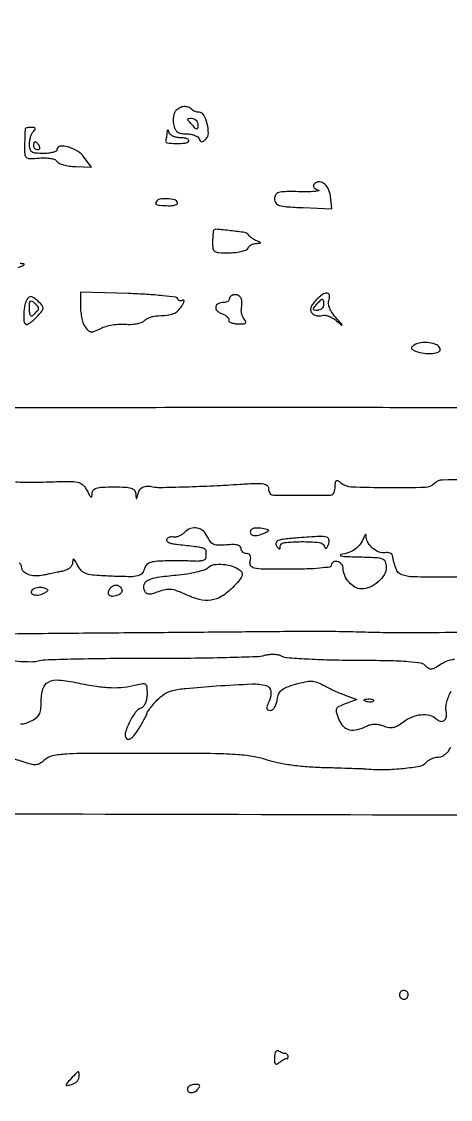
# Model space of a CAD drawing. Extents: x 0 to 5034, y 0 to 2560.
# Drawn here: x 1904 to 2013.4, y 188.8 to 463.6 of the extents above; entities that cross this region are included whole.
import ezdxf

# ---------------------------------------------------------------- set-up
doc = ezdxf.new("R2010")
doc.units = 0

msp = doc.modelspace()

# ---------------------------------------------------------------- linework, layer by layer
for points in [[(1557.115, 263.193366, 0.000016), (1618.338811, 262.493314, 0.000014), (1679.769463, 261.794626, 0.006046)], [(1718.179221, 261.990958, -0.000124), (1851.455162, 261.753197, -0.000185), (2033.325134, 261.316347, -0.000063), (2297.5, 260.550923, -0.001268)], [(2237.884013, 363.788709, 0.00019), (2201.775, 364.071171, 0.000328), (2158.984305, 364.361555, 0.000233), (2111, 364.633276, 0.000042), (2015.158689, 365.123298, 0.000766), (1984.725546, 365.22976, 0.000981), (1956.128309, 365.229883, 0.00009), (1885, 365.077819, -0.000677)], [(1903.085682, 400.908053, 0.006756), (1904.362534, 401.438622, 0.170157), (1904.636956, 401.691426, 0.52977), (1904.542606, 401.870434, 0.019359), (1903.633369, 401.936614, -0.063696)], [(1902.418036, 346.289438, 0.009629), (1904.907884, 346.194102, 0.010159), (1907.358778, 346.197301, 0.001123), (1912.964568, 346.331135, -0.009071), (1916.847018, 346.362099, -0.070753), (1918.630962, 346.089859, -0.13604), (1919.742506, 345.388123, -0.066849), (1920.699826, 344, 0.010686), (1921.333723, 342.816179, 0.133189), (1921.687799, 342.456685, 0.512058), (1921.910544, 342.55571, 0.049428), (1921.985258, 343.25, -0.158449), (1922.279443, 344.129742, -0.157924), (1923.035039, 344.669784, -0.066104), (1924.538065, 344.935942, -0.010812), (1927.5, 345, -0.011253), (1930.437132, 344.933887, -0.064354), (1931.969908, 344.665182, -0.146538), (1932.769663, 344.126129, -0.156388), (1933.116001, 343.25, 0.002113), (1933.198801, 342.076061, 0.392517), (1933.280763, 342, 0.339035), (1933.377121, 342.073823, 0.001923), (1933.689326, 343.25, -0.089797), (1934.172735, 344.29104, -0.130931), (1934.944616, 344.936683, -0.109925), (1936.043617, 345.179242, -0.051483), (1937.5, 345.026316, 0.057089), (1939.26379, 344.861023, 0.002199), (1945.834119, 345.025385, 0.0043), (1952.967646, 345.296641, 0.004989), (1959.75, 345.680827, -0.006608), (1963.754061, 345.894629, -0.047671), (1965.680712, 345.788285, -0.135722), (1966.63182, 345.363313, -0.223829), (1967, 344.582059, 0.06095), (1967.074524, 343.972982, 0.076325), (1967.29375, 343.44841, 0.091675), (1967.618366, 343.086441, 0.151496), (1968, 342.944444, 0.011297), (1968.667632, 342.922468, 0.000726), (1970.615625, 342.905208, 0.001062), (1972.937419, 342.892939, 0.00079), (1975.5, 342.888889, 0.00079), (1978.062581, 342.892939, 0.001062), (1980.384375, 342.905208, 0.000726), (1982.332368, 342.922468, 0.011297), (1983, 342.944444, 0.193728), (1983.382415, 343.123644, 0.08003), (1983.70625, 343.607149, 0.062723), (1983.926379, 344.306014, 0.044996), (1984, 345.122445, -0.022403), (1984.049472, 346.226016, -0.23224), (1984.27895, 346.603696, -0.290942), (1984.675843, 346.604556, -0.032171), (1985.44515, 346.045522, 0.165206), (1988.082475, 345.036926, 0.008172), (1997.509097, 344.834489, 0.007481), (2007.002187, 344.927846, 0.192476), (2009.323077, 345.923077, -0.193592), (2011.472507, 346.839314, -0.005281), (2021.874803, 346.942627, -0.010979)], [(2017.252099, 321.978367, 0.007447), (2012.377934, 322.011558, -0.005692), (2003.793644, 322.03989, -0.091429), (2000.961305, 322.605295, -0.211324), (1999.508718, 324.088733, -0.050713), (1998.61208, 327.5, 0.172043), (1998.417873, 327.858519, 0.095622), (1997.987163, 328.118422, 0.075442), (1997.386204, 328.24129, 0.055129), (1996.705119, 328.20101, -0.138129), (1995.207476, 328.359302, -0.078607), (1993.630782, 329.297392, -0.077694), (1992.402954, 330.691363, -0.127526), (1991.921053, 332.178571, 0.02266), (1991.859791, 332.759945, 0.440322), (1991.725532, 332.850023, 0.231081), (1991.549539, 332.703939, 0.012443), (1991.260338, 332.017857, -0.063752), (1990.352433, 330.361347, -0.077737), (1989.105592, 329.110674, -0.072914), (1987.468604, 328.245498, -0.048316), (1985.402574, 327.730977, 0.444929), (1985.286561, 327.556209, 0.305689), (1985.482318, 327.382349, 0.022051), (1987.133063, 327.235387, 0.006009), (1989.75, 327.149832, -0.005577), (1994.346541, 327.003534, -0.075273), (1995.992843, 326.681396, -0.217614), (1996.738007, 325.955879, -0.092818), (1997, 324.556704, -0.131739), (1996.477661, 322.608628, -0.082422), (1994.968562, 320.774227, -0.078846), (1992.86828, 319.45585, -0.101138), (1990.637736, 319, -0.131196), (1989.035384, 319.427808, -0.082398), (1987.52636, 320.663721, -0.078383), (1986.432676, 322.393926, -0.097578), (1986.031803, 324.25, 0.184696), (1985.596552, 325.328918, 0.145914), (1984.503628, 325.972649, 0.198185), (1983.462521, 325.816588, 0.263535), (1983, 325, -0.37393), (1982.626298, 324.570175, -0.011388), (1980.095842, 324.273548, -0.015987), (1976.737458, 324.065253, -0.007493), (1972.383369, 324, -0.00309), (1965.68501, 324.041397, -0.045845), (1963.352911, 324.28478, -0.208512), (1962.452982, 324.909407, -0.204975), (1962.289749, 326, 0.047946), (1962.429127, 326.863891, 0.120594), (1962.318305, 327.487449, 0.169691), (1961.968104, 327.861786, 0.121219), (1961.40638, 328, -0.089568), (1960.869437, 328.096964, -0.095206), (1960.413124, 328.37495, -0.099822), (1960.107829, 328.789463, -0.109391), (1960, 329.276426, 0.219974), (1959.751636, 329.813639, 0.116182), (1959.084201, 330.155504, 0.062981), (1957.93978, 330.289139, 0.020923), (1956.25, 330.202224, -0.023721), (1954.2305, 330.109674, -0.094875), (1953.020491, 330.343413, -0.130508), (1952.190534, 330.960778, -0.063363), (1951.5, 332.099467, 0.10069), (1950.366891, 333.689075, 0.136521), (1948.810192, 334.498418, 0.14049), (1947.093245, 334.376189, 0.109225), (1945.507566, 333.364709, -0.049591), (1944.851535, 332.827334, -0.047233), (1944.092082, 332.419514, -0.05085), (1943.347424, 332.191777, -0.105617), (1942.742886, 332.20101, 0.069985), (1942.209999, 332.246943, 0.07), (1941.68516, 332.144084, 0.076057), (1941.248023, 331.913651, 0.114977), (1940.970447, 331.587361, 0.318214), (1941.022945, 331.215394, 0.091238), (1941.519444, 330.851524, 0.056596), (1942.383097, 330.548537, 0.030288), (1943.5, 330.363961, -0.00309), (1947.730937, 329.899242, -0.02407), (1949.688537, 329.575866, -0.057704), (1950.701115, 329.232285, -0.291402), (1951.004354, 328.75, 0.000596), (1951.00268, 328.38709, 0.000259), (1951.001279, 327.904424, 0.000256), (1951.000318, 327.39122, 0.00034), (1951, 326.924634, -0.240191), (1950.79704, 326.526512, -0.078553), (1950.192188, 326.218421, -0.057936), (1949.303319, 326.039549, -0.037188), (1948.25, 326.030596, 0.010302), (1946.864363, 326.093325, 0.003678), (1944.884999, 326.127533, 0.003648), (1942.712404, 326.133246, 0.004302), (1940.65638, 326.105963, 0.015574), (1938.073916, 325.968914, 0.074017), (1936.637953, 325.62977, 0.132509), (1935.792537, 324.996139, 0.102446), (1935.279347, 323.960223, -0.127961), (1934.66687, 322.866071, -0.149584), (1933.631129, 322.288112, -0.056434), (1931.675713, 322.093376, -0.006159), (1927.149061, 322.210223, -0.007648), (1922.622024, 322.452291, -0.059166), (1920.542653, 322.845535, -0.12211), (1919.290433, 323.610042, -0.078256), (1918.290837, 325, 0.011308), (1917.673264, 326.15814, 0.1297), (1917.316565, 326.525657, 0.51019), (1917.092719, 326.43071, 0.05445), (1917.014742, 325.769052, -0.119318), (1916.82995, 325.033174, -0.089579), (1916.314677, 324.372291, -0.076125), (1915.513319, 323.849628, -0.055373), (1914.5, 323.519052, -0.000105), (1913.367411, 323.284151, -0.000063), (1912.023342, 323.005859, -0.000063), (1910.686817, 322.72948, -0.00011), (1909.579463, 322.500892, -0.054734), (1907.44062, 322.299271, -0.086607), (1905.63624, 322.642835, -0.119433), (1904.442157, 323.457435, -0.185686), (1904, 324.606989, 0.311411), (1903.345175, 325.556413, 0.075771)], [(1897.933024, 307.523495, -0.001234), (1918.5, 307.737285, 0.000075), (1939.135001, 307.903963, 0.000111), (1957.253125, 308.057042, 0.00005), (1972.715063, 308.192646, 0.002138), (1976, 308.235829, -0.005441), (1978.271463, 308.250682, -0.001918), (1981.528125, 308.224042, -0.001904), (1985.107227, 308.167399, -0.002234), (1988.5, 308.085613, 0.001181), (1991.727848, 308.001001, 0.001356), (1994.810938, 307.935832, 0.001218), (1997.425665, 307.894027, 0.007804), (1998.75, 307.896753, -0.0037), (1999.807999, 307.907615, -0.001848), (2001.146875, 307.906504, -0.001834), (2002.533071, 307.895143, -0.002705), (2003.75, 307.87412, 0.003356), (2004.984538, 307.854401, 0.002114), (2006.426563, 307.847145, 0.002122), (2007.844857, 307.852023, 0.003895), (2009, 307.869897, -0.010983), (2021.353527, 307.88591, -0.003066)], [(2014.402739, 301.03056, 0.047746), (2012.505783, 300.534027, 0.060272), (2010.891143, 299.710132, -0.019907), (2009.449279, 298.821319, -0.102157), (2008.558935, 298.537098, -0.167593), (2007.858358, 298.698703, -0.079986), (2007.153728, 299.314769, 0.181849), (2005.932662, 300.01116, 0.019912), (2002.669752, 300.400367, 0.015139), (1997.586184, 300.64776, 0.003581), (1989.092648, 300.742803, -0.005328), (1982.478479, 300.839931, -0.007642), (1976.62117, 301.077998, -0.004494), (1971.715845, 301.396768, -0.109516), (1970.414138, 301.788112, 0.077103), (1969.539412, 302.113676, 0.040039), (1968.380232, 302.256233, 0.038056), (1967.118697, 302.213647, 0.042395), (1965.924294, 301.978288, -0.061372), (1963.947606, 301.665961, -0.002188), (1956.246886, 301.436844, -0.00401), (1947.126868, 301.278611, -0.002795), (1936.833004, 301.240125, 0.002584), (1926.571211, 301.206085, 0.003797), (1917.552434, 301.06106, 0.001822), (1909.891828, 300.851749, 0.069203), (1908.195541, 300.562062, -0.074058), (1906.884697, 300.351211, -0.015067), (1904.526395, 300.394823, -0.015575), (1901.762696, 300.615753, -0.014046)], [(1903.683015, 284.589526, 0.121587), (1904.738377, 284.651767, 0.033478), (1906.30203, 285.25434, 0.049126), (1907.669367, 286.060875, 0.109255), (1908.464147, 286.96332, 0.094809), (1908.868391, 288.202438, 0.031046), (1908.992198, 290.127555, -0.066189), (1909.447731, 293.498113, -0.208022), (1910.846443, 295.239438, -0.145645), (1913.478736, 295.758324, -0.028518), (1918.303215, 295.021037, 0.014587), (1923.031525, 294.163084, 0.02902), (1926.82016, 293.812394, 0.035067), (1930.103247, 293.930072, 0.037947), (1933.25, 294.508511, -0.024488), (1934.886853, 294.855142, -0.216546), (1935.581758, 294.665222, -0.201106), (1935.925387, 294.006115, -0.02092), (1936, 292.223566, -0.043), (1935.895339, 291.008826, -0.053511), (1935.583594, 289.919835, -0.062593), (1935.11819, 289.089277, -0.143118), (1934.552285, 288.658437, 0.144994), (1932.977952, 287.450683, 0.045313), (1931.437541, 284.86838, 0.043874), (1930.428067, 282.183272, 0.270661), (1930.788102, 280.811898, 0.259579), (1931.340684, 280.654524, 0.112262), (1932.051238, 281.001345, 0.06151), (1932.905616, 281.88199, 0.023459), (1933.8732, 283.294834, 0.007003), (1934.687931, 284.655341, 0.009779), (1935.375253, 285.895711, 0.006579), (1935.913309, 286.946375, 0.115543), (1936, 287.316512, -0.154259), (1936.109932, 287.664355, -0.010063), (1936.742247, 288.527348, -0.013872), (1937.558829, 289.53672, -0.009866), (1938.526797, 290.623416, -0.065383), (1940.422774, 292.197205, -0.082086), (1942.524738, 293.081999, -0.036941), (1945.889306, 293.627631, -0.004093), (1953.660933, 294.240801, -0.006886), (1962.79062, 294.759721, -0.077862), (1966.379194, 294.354638, -0.303426), (1967.568876, 292.981082, -0.138913), (1967.194313, 290.527126, 0.016164), (1966.633749, 289.183323, 0.116947), (1966.543543, 288.493547, 0.272758), (1966.810401, 288.131635, 0.101061), (1967.455016, 288, 0.170879), (1968.02487, 288.20061, 0.081762), (1968.549521, 288.786088, 0.065349), (1968.958165, 289.660932, 0.047614), (1969.183578, 290.711699, -0.067035), (1969.554391, 292.163728, -0.121859), (1970.268242, 293.150184, -0.084636), (1971.553803, 293.908572, -0.020874), (1973.886351, 294.68769, -0.017432), (1976.324893, 295.299368, -0.060113), (1977.945166, 295.446936, -0.077548), (1979.325983, 295.189899, -0.043342), (1980.886351, 294.482842, 0.013047), (1982.103347, 293.839956, 0.007313), (1983.613491, 293.119247, 0.007293), (1985.161538, 292.435221, 0.011788), (1986.5, 291.903867), (1989.5, 290.794034), (1987.036625, 289.850309, 0.013033), (1984.927937, 288.978783, 0.174822), (1984.333156, 288.408776, 0.192002), (1984.268611, 287.614943, 0.016267), (1984.947271, 285.638688, 0.107404), (1986.031993, 283.973291, 0.138686), (1987.622891, 283.096138, 0.116959), (1989.654871, 283.105465, 0.063572), (1992.000267, 284.000143, -0.064503), (1992.959883, 284.364162, -0.055557), (1994.031173, 284.496318, -0.051636), (1995.178968, 284.391071, -0.0422), (1996.364822, 284.051394, 0.049337), (1997.720338, 283.683927, 0.091388), (1998.856799, 283.702265, 0.082666), (1999.986798, 284.131941, 0.034564), (2001.338027, 285.051252, -0.069091), (2003.512791, 286.321262, -0.072907), (2005.911873, 286.921176, -0.082491), (2008.111621, 286.777701, -0.139815), (2009.712868, 285.887132, 0.132029), (2010.818426, 285.249929, 0.236076), (2011.82206, 285.456875, 0.194098), (2012.395554, 286.457673, 0.098493), (2012.307929, 287.93048, -0.092534), (2012.239827, 288.884858, -0.035737), (2012.484563, 290.194439, -0.033864), (2012.960529, 291.612195, -0.035507), (2013.617417, 292.929484, -0.038752)], [(2013.432049, 278.542479, 0.043796), (2012.822065, 277.64653, -0.074661), (2012.334014, 277.01671, -0.055782), (2011.634359, 276.483668, -0.056158), (2010.84027, 276.121974, -0.078965), (2010.072755, 276, 0.06596), (2009.286536, 275.895829, 0.044458), (2008.435786, 275.583048, 0.044396), (2007.652074, 275.123957, 0.064949), (2007.066884, 274.58059, -0.178298), (2005.589465, 273.724476, -0.017107), (2001.402623, 273.142634, -0.021951), (1996.604895, 272.854527, -0.02491), (1992, 273.009889, 0.011478), (1991.002992, 273.070362, 0.000771), (1988.15, 273.173354, 0.001109), (1984.748069, 273.283356, 0.00083), (1981, 273.39, -0.012711), (1976.792106, 273.609874, -0.014409), (1972.773995, 274.039186, -0.015534), (1969.26141, 274.628851, -0.034947), (1966.657381, 275.341838, 0.042346), (1963.368594, 276.190284, 0.022933), (1959.218331, 276.69905, 0.014691), (1953.359293, 276.973104, 0.004076), (1944.157381, 277.057856, 0.000666), (1922.34732, 277.051906, 0.012353), (1915.455761, 276.87055, 0.041221), (1911.898913, 276.393198, 0.130676), (1909.781963, 275.302679, -0.049395), (1908.638509, 274.456906, -0.116658), (1907.633853, 274.139648, -0.086224), (1906.405903, 274.260885, -0.019137), (1904.38669, 274.904813, 0.071832), (1900.431977, 275.721134, 0.009839)]]:
    msp.add_lwpolyline(points, format="xyb")
for points in [[(1943.348514, 440.948514, 0.108198), (1942.978335, 440.37078, 0.047312), (1942.743396, 439.486651, 0.043832), (1942.663844, 438.46309, 0.04474), (1942.765091, 437.448514, 0.055739), (1943.13775, 436.244853, 0.129771), (1943.719272, 435.5104, 0.118685), (1944.624842, 435.120331, 0.042641), (1946.033244, 435, -0.041691), (1947.13853, 434.907679, -0.049952), (1948.145442, 434.632812, -0.057587), (1948.917065, 434.229769, -0.157009), (1949.291667, 433.75, 0.065933), (1949.578079, 433.204018, 0.230047), (1949.917034, 433.01718, 0.168758), (1950.353845, 433.144119, 0.034258), (1950.9875, 433.6625, 0.20561), (1951.629815, 435.136021, 0.063673), (1951.329823, 437.589433, 0.065863), (1950.445816, 439.800251, 0.271082), (1949.25, 440.5, -0.058206), (1948.780297, 440.554865, -0.038959), (1948.264583, 440.720312, -0.039065), (1947.783008, 440.962764, -0.060298), (1947.416667, 441.25, 0.11169), (1946.521611, 441.814829, 0.103987), (1945.446303, 441.958973, 0.096341), (1944.336566, 441.656544, 0.081995)], [(1948.984687, 437.25, -0.037587), (1948.931604, 436.618706, -0.159858), (1948.760309, 436.28649, -0.327207), (1948.514255, 436.250498, -0.111066), (1948.223054, 436.5, 0.017789), (1947.871686, 436.937434, 0.011028), (1947.430111, 437.426562, 0.01106), (1946.97225, 437.890763, 0.019542), (1946.5717, 438.25, -0.129577), (1946.368486, 438.533999, -0.297449), (1946.422103, 438.779688, -0.152297), (1946.752042, 438.949546, -0.043317), (1947.333333, 439, -0.102919), (1947.972559, 438.867015, -0.101386), (1948.509628, 438.489797, -0.098893), (1948.86458, 437.922707, -0.092982)], [(1904.916667, 436.333333, 0.04973), (1904.880818, 436.088867, 0.001331), (1904.833333, 434.999502, 0.002766), (1904.787977, 433.717678, 0.001889), (1904.75, 432.260716, 0.016212), (1904.774448, 429.849663, 0.199071), (1905.154836, 429.032283, 0.194113), (1906.007011, 428.712719, 0.015315), (1908.469703, 428.849083, -0.028253), (1910.024971, 428.894901, -0.040016), (1911.401215, 428.747037, -0.046411), (1912.465113, 428.441369, -0.162583), (1913.00573, 427.990729, 0.152531), (1913.54571, 427.522366, 0.034357), (1914.704741, 427.108357, 0.032565), (1916.166959, 426.797792, 0.026583), (1917.76029, 426.652362), (1921.781859, 426.5), (1919.983603, 429.024222, 0.1016), (1918.278709, 430.610243, 0.068246), (1915.831092, 431.675527, 0.095332), (1913.773609, 431.849045, 0.38351), (1913, 430.988798, -0.279277), (1912.768895, 430.607313, -0.051572), (1911.971875, 430.29046, -0.042148), (1910.841132, 430.071715, -0.026718), (1909.5, 430, -0.021714), (1907.584106, 430.083243, -0.124268), (1906.630435, 430.414286, -0.187079), (1906.152538, 431.084354, -0.062494), (1906, 432.3, -0.039789), (1906.076229, 433.256389, -0.035398), (1906.303542, 434.227917, -0.037139), (1906.636552, 435.074297, -0.084275), (1907.033333, 435.633333, 0.047255), (1907.422886, 436.104405, 0.267945), (1907.445699, 436.416667, 0.243856), (1907.182251, 436.613537, 0.040869), (1906.533333, 436.666667, 0.020393), (1905.939813, 436.64245, 0.030454), (1905.425938, 436.56875, 0.030681), (1905.036381, 436.463165, 0.255287)], [(1941.078947, 435.25, -0.014396), (1941.030384, 434.722835, -0.012418), (1940.949753, 434.172537, -0.01259), (1940.851631, 433.677039, -0.035037), (1940.75, 433.337361, 0.478642), (1941.093816, 432.753327, 0.031234), (1943.337958, 432.565608, 0.028825), (1945.729539, 432.653244, 0.234924), (1946.632122, 433.213778, 0.326255), (1946.609103, 433.511516, 0.122254), (1946.248065, 433.769047, 0.063811), (1945.558302, 433.944331, 0.030361), (1944.64235, 434, -0.046935), (1943.657911, 434.092614, -0.052438), (1942.745735, 434.367188, -0.059439), (1942.034073, 434.770795, -0.139043), (1941.662281, 435.25, 0.009076), (1941.382013, 435.909806, 0.295955), (1941.242982, 436, 0.382689), (1941.135242, 435.903389, 0.011437)], [(1907, 432, 0.105053), (1907.081062, 431.618444, 0.099167), (1907.311086, 431.29375, 0.09642), (1907.654762, 431.076123, 0.093332), (1908.059017, 431, 0.108972), (1908.413961, 431.078288, 0.182303), (1908.6254, 431.29375, 0.161196), (1908.656512, 431.6179, 0.082592), (1908.5, 432, 0.029505), (1908.231006, 432.382774, 0.035638), (1907.933975, 432.70625, 0.038439), (1907.65171, 432.934461, 0.151918), (1907.440983, 433, 0.210953), (1907.272352, 432.92554, 0.081139), (1907.129539, 432.70625, 0.061769), (1907.032345, 432.382849, 0.042167)], [(1978.491728, 421.986615, 0.203892), (1978.437197, 421.628965, 0.125553), (1978.644811, 421.249622, 0.085581), (1979.100672, 420.903445, 0.050513), (1979.737757, 420.650609, -0.728442), (1979.743866, 420.475215, -0.066115), (1979.072966, 420.329092, -0.018122), (1977.383923, 420.251048, -0.006691), (1975, 420.25927, 0.007351), (1971.219878, 420.267321, 0.065378), (1969.575938, 420.030384, 0.184132), (1968.797923, 419.453657, 0.143144), (1968.5, 418.434342, 0.161479), (1968.841802, 417.403595, 0.159948), (1969.732986, 416.776478, 0.057137), (1971.604372, 416.432383, 0.006839), (1975.810691, 416.204965), (1983.121383, 415.909931), (1982.755064, 419.1178, 0.089217), (1982.161842, 421.093717, 0.127906), (1980.956346, 422.456979, 0.195203), (1979.599852, 422.7415, 0.212728)], [(1938.367878, 417.786222, 0.128551), (1938.209012, 417.268761, 0.331154), (1938.41636, 416.963984, 0.069297), (1939.180848, 416.812633, 0.004275), (1941.5, 416.7, 0.033462), (1942.440512, 416.725326, 0.060493), (1943.192188, 416.889205, 0.094945), (1943.651489, 417.155131, 0.290834), (1943.75, 417.484527, 0.26794), (1943.052136, 418.163613, 0.048083), (1941.186312, 418.449591, 0.04802), (1939.270156, 418.372963, 0.223957)], [(1952.89956, 410.25, 0.075573), (1952.856597, 410.064951, 0.002344), (1952.799871, 409.284775, 0.004542), (1952.745543, 408.362036, 0.003124), (1952.7, 407.315192, 0.045632), (1952.784471, 405.751603, 0.223442), (1953.260321, 405.032904, 0.128815), (1954.306024, 404.72076, 0.012112), (1957.009834, 404.694695, 0.023664), (1958.726085, 404.80107, 0.033409), (1960.233995, 405.069261, 0.035269), (1961.380939, 405.440857, 0.219743), (1961.793168, 405.879503, -0.114419), (1962.059346, 406.314043, -0.06556), (1962.546535, 406.694045, -0.06013), (1963.168209, 406.965258, -0.061056), (1963.833333, 407.078947, 0.007048), (1964.757502, 407.13579, 0.321499), (1964.895856, 407.251769, 0.372485), (1964.821466, 407.401126, 0.007959), (1964, 407.728891, -0.035798), (1963.380297, 408.01708, -0.028735), (1962.758688, 408.410543, -0.029579), (1962.224427, 408.843382, -0.063055), (1961.880639, 409.247582, 0.213071), (1960.968919, 409.834632, 0.010263), (1957.299189, 410.320675, 0.008664), (1953.574817, 410.67115, 0.328149)], [(1905.416961, 392.865641, 0.087694), (1904.829091, 391.387948, 0.037356), (1904.554228, 389.269329, 0.033262), (1904.578659, 387.260239, 0.239044), (1905.068418, 386.457715, 0.25843), (1905.445144, 386.439701, 0.034737), (1906.155785, 386.853656, 0.032967), (1906.995703, 387.50932, 0.021973), (1907.870158, 388.361789, 0.013759), (1909.2087, 389.867561, 0.161018), (1909.496214, 390.587696, 0.20288), (1909.259942, 391.256134, 0.023791), (1908.114795, 392.396112, 0.025212), (1907.117672, 393.210978, 0.116124), (1906.436319, 393.501886, 0.199939), (1905.900328, 393.380698, 0.100382)], [(1919, 391.02943, 0.030241), (1919.092023, 389.509316, 0.027321), (1919.367188, 387.958041, 0.028346), (1919.769179, 386.595335, 0.073667), (1920.25, 385.695198, 0.050013), (1921.040624, 384.825163, 0.166781), (1921.740814, 384.526882, 0.118931), (1922.624246, 384.673578, 0.020048), (1924.184258, 385.410658, -0.050522), (1925.46953, 385.924794, -0.027501), (1927.128463, 386.303746, -0.027119), (1928.874777, 386.506105, -0.038472), (1930.437699, 386.481459, 0.032538), (1931.895509, 386.441182, 0.034), (1933.32461, 386.592376, 0.036164), (1934.531138, 386.894898, 0.109925), (1935.25344, 387.324869, -0.054895), (1935.858313, 387.781108, -0.034751), (1936.647886, 388.179284, -0.034665), (1937.488815, 388.465728, -0.052903), (1938.25, 388.583333, 0.01383), (1941.143863, 388.801484, 0.065808), (1942.75452, 389.185968, 0.10194), (1943.852664, 389.888192, 0.060182), (1944.833278, 391.104643, 0.018709), (1945.276988, 391.878103, 0.067245), (1945.471206, 392.411603, 0.327932), (1945.386231, 392.602438, 0.274522), (1945.159235, 392.598413, -0.087556), (1944.756394, 392.438022, -0.115574), (1944.36264, 392.448216, -0.126824), (1944.040271, 392.627823, -0.118857), (1943.83541, 392.944929, 0.283608), (1943.348154, 393.339856, 0.005497), (1940.000089, 393.734809, 0.011482), (1935.969951, 394.071967, 0.007227), (1931.25, 394.28946), (1919, 394.676601)], [(1957, 393, -0.142666), (1956.888931, 392.61866, -0.09965), (1956.576711, 392.29375, -0.08433), (1956.109818, 392.074854, -0.067639), (1955.559017, 392, 0.103019), (1954.165085, 391.709715, 0.246587), (1953.523156, 390.910421, 0.252217), (1953.823056, 389.944403, 0.105726), (1955.009922, 389.192033, -0.038569), (1955.805092, 388.82599, -0.057756), (1956.424951, 388.37981, -0.076096), (1956.791371, 387.926334, -0.225454), (1956.824167, 387.537853, 0.306351), (1956.905295, 387.199415, 0.087212), (1957.385469, 386.893674, 0.056285), (1958.181966, 386.664157, 0.0311), (1959.190196, 386.556958, 0.019082), (1960.473005, 386.549788, 0.135788), (1961.060711, 386.733195, 0.341473), (1961.186851, 387.089489, 0.093993), (1960.879322, 387.645407, -0.054148), (1960.509364, 388.204538, -0.04061), (1960.225003, 388.886277, -0.041501), (1960.061613, 389.580847, -0.070796), (1960.057609, 390.175811, 0.031346), (1960.1848, 391.940394, 0.099343), (1959.963707, 393.097793, 0.163827), (1959.397706, 393.754223, 0.134418), (1958.5, 394, 0.064853), (1957.926543, 393.925306, 0.082425), (1957.440625, 393.70625, 0.098894), (1957.115568, 393.381354, 0.148195)], [(1979.15236, 392.66218, 0.0266), (1978.186914, 391.518289, 0.088904), (1977.743515, 390.646421, 0.145715), (1977.740819, 389.925102, 0.12559), (1978.128855, 389.271145, 0.079062), (1978.66065, 388.885355, 0.061975), (1979.331992, 388.643325, 0.062579), (1980.034832, 388.574773, 0.084863), (1980.6591, 388.699426, -0.129195), (1981.358813, 388.776311, -0.050456), (1982.308716, 388.535429, -0.045584), (1983.335955, 388.05147, -0.042201), (1984.287245, 387.378435, 0.001541), (1985.681848, 386.210886, 0.706395), (1985.754733, 386.254188, 0.131951), (1985.644651, 386.477675, 0.000793), (1984.123486, 388.206273, -0.036199), (1983.244839, 389.359981, -0.043983), (1982.604808, 390.558186, -0.04987), (1982.266375, 391.640609, -0.143417), (1982.329812, 392.417094, 0.107296), (1982.542764, 393.801424, 0.374314), (1981.958249, 394.395272, 0.178253), (1980.720726, 394.045012, 0.047032)], [(1908.139335, 389.988366, 0.020929), (1907.841471, 389.728826, 0.009134), (1907.467492, 389.361172, 0.00902), (1907.083915, 388.955667, 0.011896), (1906.75, 388.5717, -0.312346), (1906.469716, 388.493129, -0.214198), (1906.220313, 388.727435, -0.072778), (1906.051012, 389.39246, -0.026001), (1906, 390.37276, -0.014103), (1906.041402, 391.840324, -0.181776), (1906.25923, 392.333347, -0.359369), (1906.645924, 392.374156, -0.04084), (1907.389335, 391.789427, -0.041104), (1907.874859, 391.25824, -0.066039), (1908.182749, 390.728477, -0.093656), (1908.276817, 390.282358, -0.233338)], [(1981, 391.5, -0.101721), (1980.882332, 390.9276, -0.098537), (1980.547793, 390.440625, -0.097291), (1980.048138, 390.114368, -0.096419), (1979.460573, 390, -0.035838), (1978.687524, 390.055481, -0.325335), (1978.459106, 390.27802, -0.208212), (1978.553366, 390.661216, -0.017756), (1979.210573, 391.461963, -0.007679), (1980.322999, 392.68486, -0.201684), (1980.719977, 392.861798, -0.397768), (1980.955338, 392.648652, -0.019434)], [(2004.166154, 381.148213, 0.038006), (2003.544145, 380.671549, 0.270677), (2003.432097, 380.324463, 0.223285), (2003.67625, 380.007123, 0.027317), (2004.497942, 379.639163, 0.056097), (2006.676325, 379.072871, 0.059959), (2008.876596, 379.023404, 0.086953), (2010.413615, 379.450056, 0.377496), (2010.756214, 380.25, 0.217044), (2009.886709, 381.193272, 0.065882), (2007.964431, 381.719151, 0.062807), (2005.80642, 381.740764, 0.116133)], [(1962.487659, 333.980032, 0.204716), (1962.370805, 333.205402, 0.260322), (1962.862331, 332.691833, 0.120045), (1964.008647, 332.624075, 0.050687), (1965.5, 333.054847, 0.014061), (1966.233788, 333.374297, 0.031637), (1966.765625, 333.666205, 0.062942), (1967.032464, 333.88686, 0.55915), (1967, 334.006226, 0.025368), (1965.373613, 334.395352, 0.047516), (1964.027565, 334.51568, 0.063656), (1963.029302, 334.382177, 0.191577)], [(1974.779822, 332.004937, 0.006849), (1971.09231, 331.677017, 0.058137), (1969.471182, 331.316995, 0.229576), (1968.924296, 330.769443, 0.228965), (1969.014509, 330, 0.021112), (1969.447214, 329.379704, 0.168386), (1969.733786, 329.18955, 0.407458), (1969.918952, 329.295972, 0.065862), (1969.984687, 329.75, -0.380926), (1970.939447, 330.795297, -0.024562), (1975.406845, 331.035019, -0.024555), (1979.933711, 330.832959, -0.297144), (1981.233146, 329.800562, 0.090069), (1981.444872, 329.41429, 0.340485), (1981.696044, 329.354581, 0.166274), (1981.975573, 329.616292, 0.030601), (1982.272806, 330.268537, 0.13146), (1982.405349, 331.526376, 0.305682), (1981.78943, 332.187842, 0.070973), (1979.970869, 332.344643, 0.004825)], [(1959.792944, 323.707719, -0.16948), (1960.227381, 323.022785, -0.163639), (1960.149504, 322.204893, -0.072999), (1959.439726, 321.085445, -0.014742), (1957.846778, 319.341915, -0.060271), (1955.077158, 317.099384, -0.107515), (1952.331601, 316.109552, -0.099001), (1949.265022, 316.310851, -0.045547), (1945.4941, 317.704205, 0.024636), (1943.519756, 318.528976, 0.065305), (1942.028545, 318.85622, 0.073614), (1940.610472, 318.769094, 0.038168), (1938.903643, 318.269731, -0.018052), (1937.276126, 317.721661, -0.097663), (1936.352316, 317.634551, -0.180206), (1935.75337, 317.92927, -0.097943), (1935.310688, 318.632744, -0.177558), (1935.288026, 320.14803, -0.199267), (1936.255486, 321.229349, -0.076483), (1938.654487, 321.957971, -0.013214), (1943.383728, 322.507937, 0.015812), (1946.115371, 322.839993, 0.019588), (1948.63012, 323.328214, 0.018267), (1950.67729, 323.889184, 0.120937), (1951.577276, 324.434419, -0.160886), (1953.045232, 325.173381, -0.058955), (1955.396909, 325.242892, -0.056823), (1957.877769, 324.735481, -0.088861)], [(1909.601539, 317.796886, -0.099191), (1908.171925, 317.335044, -0.142477), (1906.867869, 317.556633, -0.336947), (1906.517156, 318.24803, -0.212269), (1907.052553, 319.03248, -0.070689), (1907.64374, 319.291138, -0.047103), (1908.372701, 319.421643, -0.046773), (1909.120509, 319.413818, -0.065711), (1909.768775, 319.258488, -0.030867), (1910.504857, 318.922576, -0.307935), (1910.654365, 318.637848, -0.221918), (1910.458139, 318.318285, -0.01829)], [(1929.504365, 318.992937, -0.153283), (1929.614372, 318.560991, -0.123144), (1929.472022, 318.100609, -0.097937), (1929.088046, 317.680239, -0.067341), (1928.520254, 317.369399, -0.067736), (1927.275512, 317.076451, -0.188422), (1926.426445, 317.317483, -0.261672), (1926.136385, 317.985128, -0.113371), (1926.458881, 318.933469, -0.098738), (1927.156314, 319.681493, -0.152164), (1927.98905, 319.958873, -0.155876), (1928.817295, 319.71195, -0.104938)], [(1993.729167, 290.395833, -0.126455), (1993.402231, 290.202593, -0.060344), (1992.916927, 290.123424, -0.05415), (1992.359369, 290.160852, -0.051402), (1991.8125, 290.316886, -0.054073), (1991.395823, 290.538436, -0.470617), (1991.37858, 290.720685, -0.168741), (1991.670344, 290.862007, -0.018894), (1992.416667, 290.921053, -0.028489), (1993.112848, 290.910055, -0.077125), (1993.592839, 290.799335, -0.208169), (1993.77538, 290.614691, -0.296942)], [(2000.552786, 216.08541, 0.099038), (2000.401684, 215.679226, 0.097945), (2000.417584, 215.244476, 0.097945), (2000.597789, 214.848514, 0.099038), (2000.91459, 214.552786, 0.099038), (2001.320774, 214.401684, 0.097945), (2001.755524, 214.417584, 0.097945), (2002.151486, 214.597789, 0.099038), (2002.447214, 214.91459, 0.099038), (2002.598316, 215.320774, 0.097945), (2002.582416, 215.755524, 0.097945), (2002.402211, 216.151486, 0.099038), (2002.08541, 216.447214, 0.099038), (2001.679226, 216.598316, 0.097945), (2001.244476, 216.582416, 0.097945), (2000.848514, 216.402211, 0.099038)], [(1968.5, 199.489545, 0.020203), (1968.54852, 198.28921, 0.203152), (1968.775731, 197.85453, 0.313969), (1969.171866, 197.82283, 0.041056), (1969.903695, 198.335037, -0.021266), (1970.46664, 198.763167, -0.031492), (1970.996781, 199.084355, -0.032317), (1971.437519, 199.279665, -0.24944), (1971.653695, 199.25, 0.204068), (1971.784452, 199.220393, 0.198837), (1971.898273, 199.29375, 0.106591), (1971.975481, 199.479793, 0.045279), (1972, 199.75, 0.098534), (1971.942803, 200.037421, 0.095899), (1971.779687, 200.284186, 0.095889), (1971.536253, 200.452273, 0.098492), (1971.25, 200.515313, -0.059657), (1970.892247, 200.565577, -0.02479), (1970.426563, 200.713891, -0.024099), (1969.937899, 200.92401, -0.028624), (1969.5, 201.169821, 0.225781), (1969.116949, 201.217808, 0.180541), (1968.788889, 200.954292, 0.094322), (1968.569302, 200.350391, 0.040187)], [(1916.562941, 194.069549, 0.0043), (1915.431518, 192.797524, 0.213849), (1915.335369, 192.483379, 0.441548), (1915.524694, 192.349685, 0.009756), (1916.741287, 192.642596, 0.065208), (1917.477334, 192.941724, 0.067721), (1918.101086, 193.417359, 0.074953), (1918.522472, 193.989923, 0.121805), (1918.666667, 194.573047, 0.019087), (1918.623574, 195.701473, 0.46146), (1918.398432, 195.865547, 0.14742), (1917.998783, 195.632646, 0.003713)], [(1946.439699, 191.902432, 0.224307), (1946.34949, 191.10226, 0.259634), (1946.912648, 190.594515, 0.153551), (1947.957775, 190.677327, 0.124203), (1948.870817, 191.344344, 0.031082), (1949.350581, 192.001551, 0.224487), (1949.398805, 192.379874, 0.276877), (1949.139755, 192.60512, 0.043901), (1948.440135, 192.666667, 0.045576), (1947.820558, 192.610073, 0.045718), (1947.222161, 192.442173, 0.049747), (1946.729936, 192.195636, 0.113856)]]:
    msp.add_lwpolyline(points, format="xyb", close=True)

doc.saveas('drawing.dxf')
